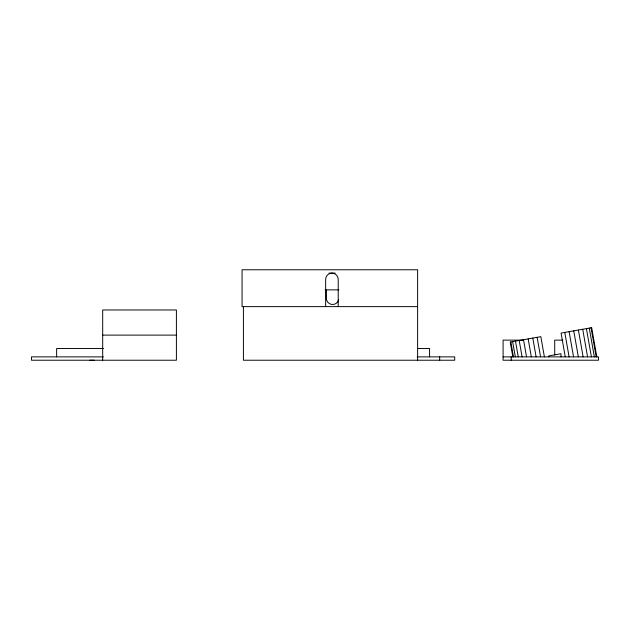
<?xml version="1.0" encoding="UTF-8"?>
<svg xmlns="http://www.w3.org/2000/svg" width="630" height="630" viewBox="0 0 630 630"><rect width="100%" height="100%" fill="white"/><g stroke="black" fill="none" stroke-linecap="round" stroke-linejoin="round"><path stroke-width="0.94" d="M329.01 273.121L335.231 273.121M325.127 289.871L338.838 289.871M417.619 306.621L242.062 306.621L242.062 269.774L417.619 269.774L417.619 360.226M102.69 335.105L176.4 335.105M523.002 340.129L503.087 340.129L503.087 360.226L598.5 360.226L598.484 356.879L503.087 356.879M562.873 340.129L554.715 340.129L554.715 355.021M103.462 348.5L56.629 348.5L56.629 356.879M417.406 348.5L429.581 348.5L429.581 356.879M103.462 356.879L31.5 356.879L31.5 360.226L176.4 360.226L176.4 309.976L102.69 309.976L102.69 360.226M417.107 356.879L454.71 356.879L454.71 360.226L243.408 360.226L243.408 306.621M89.712 360.226L94.264 360.226M596.815 356.879L591.672 327.695L561.07 333.089L565.267 356.879M591.058 327.805L596.185 356.879M589.27 328.12L594.342 356.879M586.42 328.624L591.405 356.879M582.711 329.277L587.577 356.879M578.387 330.041L583.12 356.879M573.749 330.86L578.332 356.879M569.11 331.671L573.552 356.879M564.787 332.435L569.095 356.879M544.399 356.879L540.831 336.664L510.229 342.058L512.844 356.879M537.122 337.318L540.572 356.879M532.799 338.082L536.114 356.879M528.16 338.893L531.326 356.879M523.514 339.712L526.546 356.879M519.191 340.476L522.089 356.879M515.482 341.129L518.262 356.879M512.631 341.633L515.324 356.879M510.843 341.948L513.474 356.879M560.991 356.879L560.991 353.737L548.793 355.895L548.793 356.879M511.174 356.879L511.174 360.226M439.677 356.879L439.677 360.226M338.216 306.621L338.216 279.405A6.284 6.284 0 0 0 331.939 273.121A6.284 6.284 0 0 0 325.655 279.405L325.655 306.621M326.324 289.871L326.324 298.25A6.284 6.284 0 0 0 338.672 299.872"/></g></svg>
